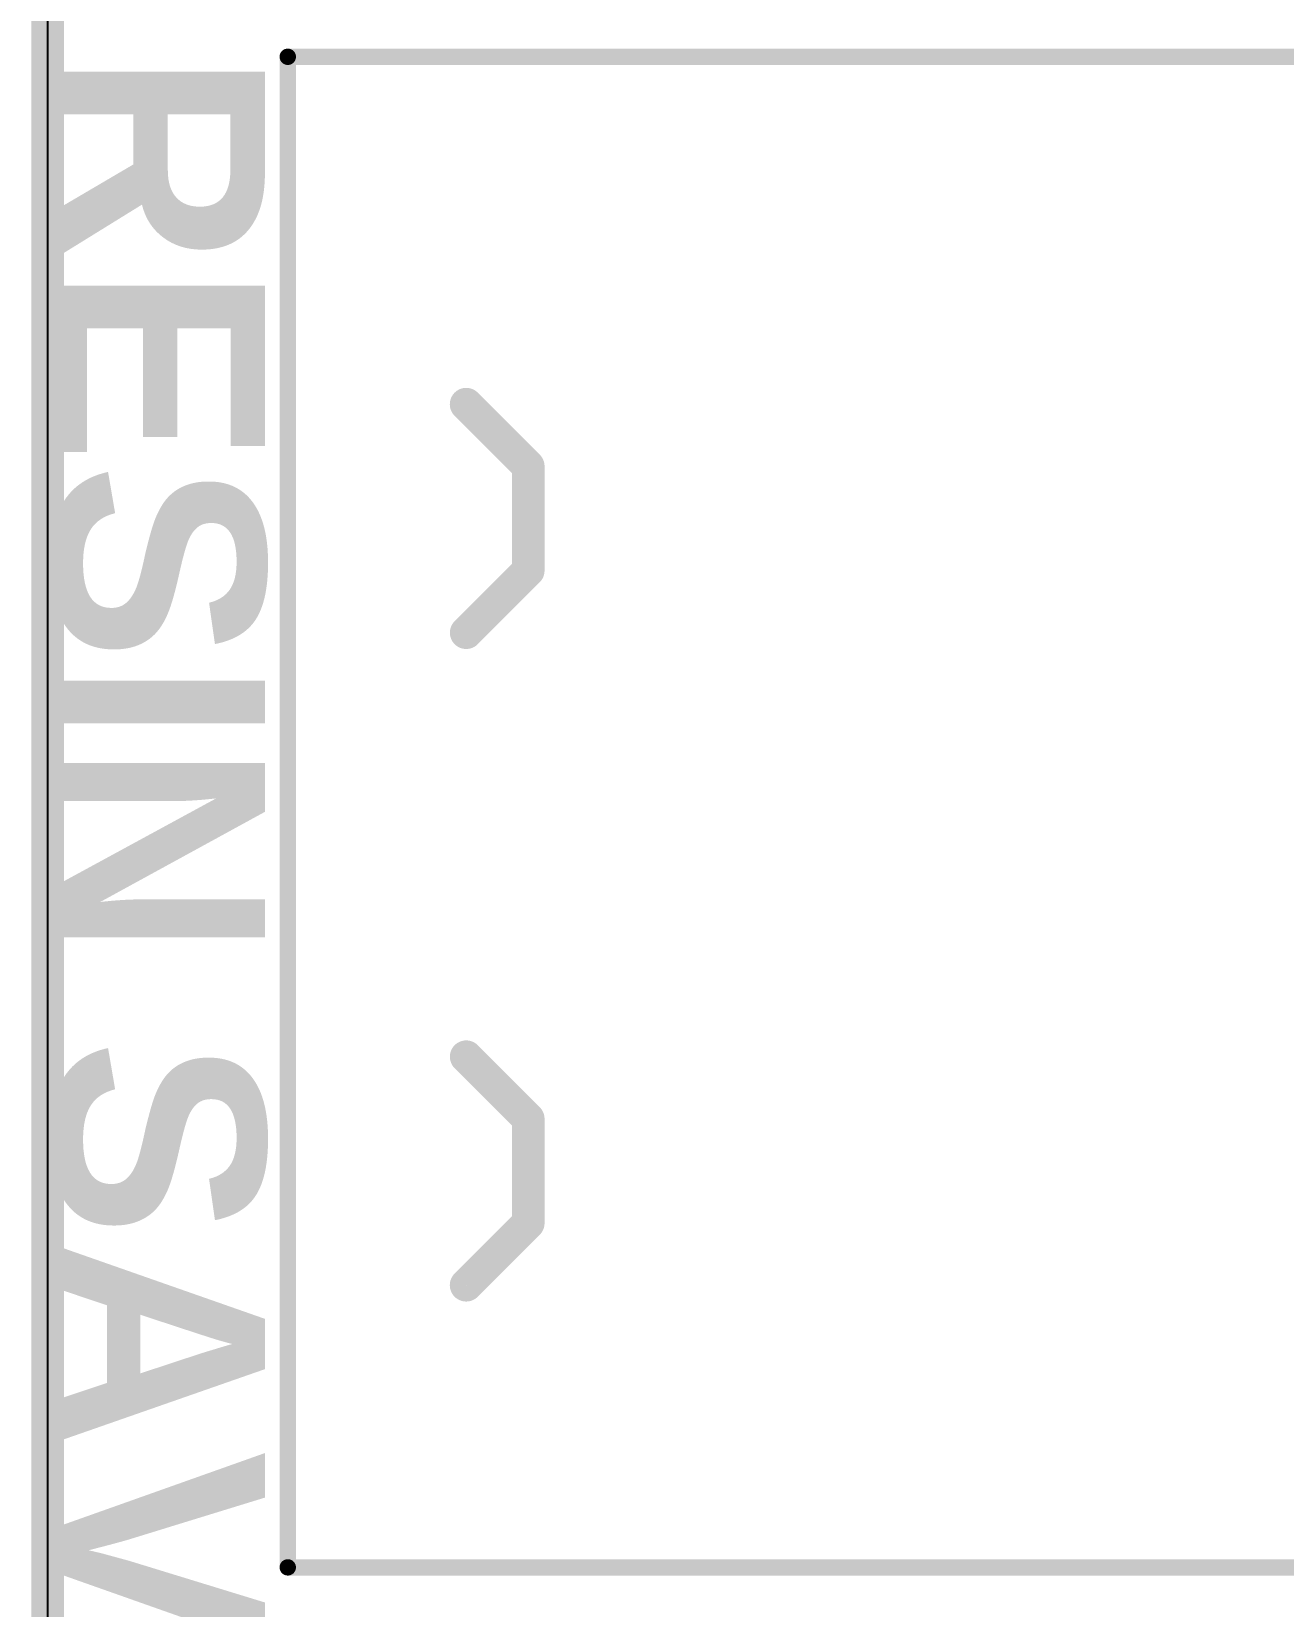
# Model space of a CAD drawing. Header units: inches. Extents: x -3 to 5437, y -3 to 5435.
# Drawn here: x -2.9 to 6.84, y 102.59 to 114.85 of the extents above; entities that cross this region are included whole.
import ezdxf

# ---------------------------------------------------------------- set-up
doc = ezdxf.new("R2010")
doc.units = ezdxf.units.IN
for name, color, linetype in [('Board Outline', 216, 'Continuous'), ('Bottom Layer', 5, 'Continuous'), ('GND', 16, 'Continuous'), ('PWR', 76, 'Continuous'), ('Top Layer', 1, 'Continuous'), ('Top Overlay', 2, 'Continuous')]:
    doc.layers.add(name, color=color, linetype=linetype)
doc.styles.add('Arial_Bold', font='', dxfattribs={"height": 0.2})
doc.styles.get('Arial_Bold').set_extended_font_data('Arial', bold=True)

# ---------------------------------------------------------------- blocks, each defined once
blk = doc.blocks.new('TBP01R1_508_02BE_341')
at = {"layer": 'Top Overlay'}
for points in [[(-5.88, 10, 0.127, 0.127, 0), (5.88, 10, 0.127, 0.127, 0)], [(-5.88, 10, 0.127, 0.127, 0), (-5.88, -2, 0.127, 0.127, 0)], [(5.88, 10, 0.127, 0.127, 0), (5.88, -2, 0.127, 0.127, 0)], [(-3.683, 8.611, 0.254, 0.254, 0), (-3.2, 8.128, 0.254, 0.254, 0)], [(-1.905, 8.611, 0.254, 0.254, 0), (-2.388, 8.128, 0.254, 0.254, 0)], [(1.397, 8.611, 0.254, 0.254, 0), (1.88, 8.128, 0.254, 0.254, 0)], [(1.397, 8.611, 0.254, 0.254, 0), (1.88, 8.128, 0.254, 0.254, 0)], [(3.175, 8.611, 0.254, 0.254, 0), (2.692, 8.128, 0.254, 0.254, 0)], [(3.175, 8.611, 0.254, 0.254, 0), (2.692, 8.128, 0.254, 0.254, 0)], [(-3.2, 8.128, 0.254, 0.254, 0), (-2.388, 8.128, 0.254, 0.254, 0)], [(1.88, 8.128, 0.254, 0.254, 0), (2.692, 8.128, 0.254, 0.254, 0)], [(1.88, 8.128, 0.254, 0.254, 0), (2.692, 8.128, 0.254, 0.254, 0)]]:
    blk.add_lwpolyline(points, format="xyseb", dxfattribs=at)
for points in [[(-5.912, 10, 0.0635, 0.0635, 1), (-5.848, 10, 0.0635, 0.0635, 1)], [(-5.912, 10, 0.0635, 0.0635, 1), (-5.848, 10, 0.0635, 0.0635, 1)], [(5.848, 10, 0.0635, 0.0635, 1), (5.912, 10, 0.0635, 0.0635, 1)], [(5.848, 10, 0.0635, 0.0635, 1), (5.912, 10, 0.0635, 0.0635, 1)], [(-3.747, 8.611, 0.127, 0.127, 1), (-3.619, 8.611, 0.127, 0.127, 1)], [(-1.968, 8.611, 0.127, 0.127, 1), (-1.841, 8.611, 0.127, 0.127, 1)], [(1.333, 8.611, 0.127, 0.127, 1), (1.46, 8.611, 0.127, 0.127, 1)], [(1.333, 8.611, 0.127, 0.127, 1), (1.46, 8.611, 0.127, 0.127, 1)], [(3.111, 8.611, 0.127, 0.127, 1), (3.239, 8.611, 0.127, 0.127, 1)], [(3.111, 8.611, 0.127, 0.127, 1), (3.239, 8.611, 0.127, 0.127, 1)], [(-3.264, 8.128, 0.127, 0.127, 1), (-3.137, 8.128, 0.127, 0.127, 1)], [(-3.264, 8.128, 0.127, 0.127, 1), (-3.137, 8.128, 0.127, 0.127, 1)], [(-2.451, 8.128, 0.127, 0.127, 1), (-2.324, 8.128, 0.127, 0.127, 1)], [(-2.451, 8.128, 0.127, 0.127, 1), (-2.324, 8.128, 0.127, 0.127, 1)], [(1.816, 8.128, 0.127, 0.127, 1), (1.943, 8.128, 0.127, 0.127, 1)], [(1.816, 8.128, 0.127, 0.127, 1), (1.943, 8.128, 0.127, 0.127, 1)], [(1.816, 8.128, 0.127, 0.127, 1), (1.943, 8.128, 0.127, 0.127, 1)], [(1.816, 8.128, 0.127, 0.127, 1), (1.943, 8.128, 0.127, 0.127, 1)], [(2.629, 8.128, 0.127, 0.127, 1), (2.756, 8.128, 0.127, 0.127, 1)], [(2.629, 8.128, 0.127, 0.127, 1), (2.756, 8.128, 0.127, 0.127, 1)], [(2.629, 8.128, 0.127, 0.127, 1), (2.756, 8.128, 0.127, 0.127, 1)], [(2.629, 8.128, 0.127, 0.127, 1), (2.756, 8.128, 0.127, 0.127, 1)]]:
    blk.add_lwpolyline(points, format="xyseb", close=True, dxfattribs=at)

msp = doc.modelspace()

# ---------------------------------------------------------------- linework, layer by layer
at = {"layer": 'Board Outline'}
msp.add_lwpolyline([(-2.777, -2.78, 0.254, 0.254, 0), (-2.777, 121.22, 0.254, 0.254, 0)], format="xyseb", dxfattribs=at)
at = {"layer": 'Bottom Layer'}
msp.add_line((-2.777, 0.777), (-2.777, 117.675), dxfattribs=at)
at = {"layer": 'GND'}
msp.add_line((-2.777, 1.023), (-2.777, 117.429), dxfattribs=at)
at = {"layer": 'PWR'}
msp.add_line((-2.777, 1.611), (-2.777, 116.838), dxfattribs=at)
at = {"layer": 'Top Layer'}
msp.add_line((-2.777, 0.777), (-2.777, 117.675), dxfattribs=at)

# ---------------------------------------------------------------- block references
at = {"rotation": 90}
msp.add_blockref('TBP01R1_508_02BE_341', (9.091, 108.777), dxfattribs=at)

# ---------------------------------------------------------------- texts
at = {"layer": 'Top Overlay', "style": 'Arial_Bold'}
msp.add_text('RESIN SAVER', height=1.651, rotation=270, dxfattribs=at).set_placement((-2.738, 114.695))

doc.saveas('drawing.dxf')
